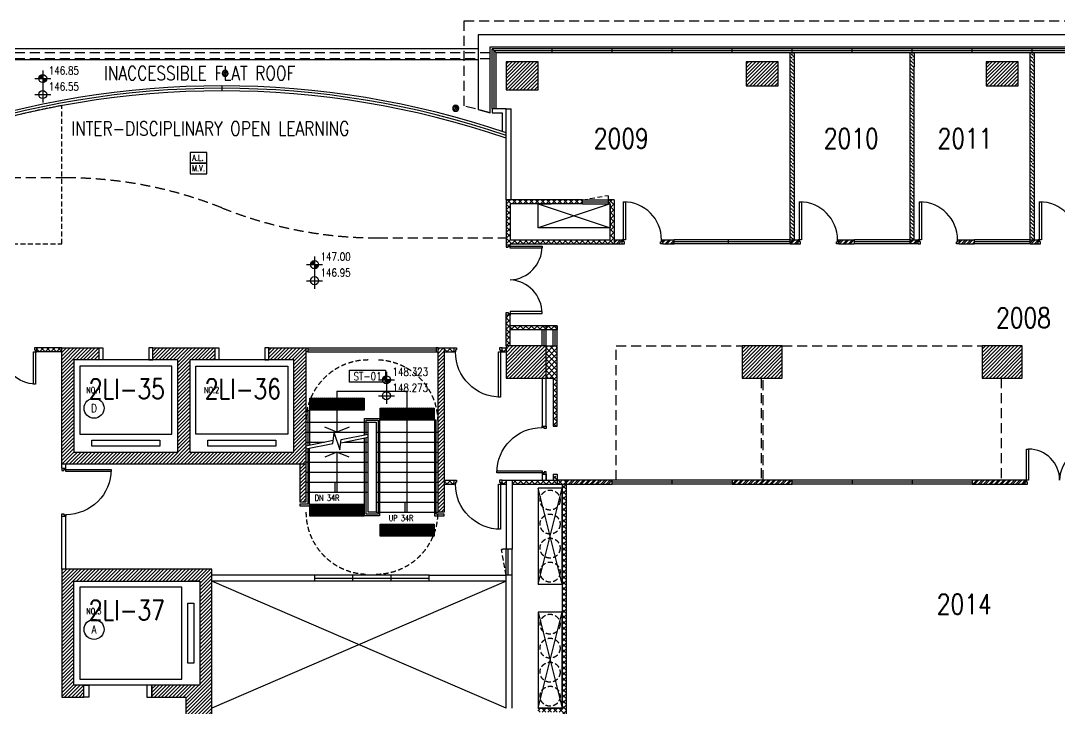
# Model space of a CAD drawing. Extents: x -68523 to 336700, y -113452 to 119396.
# Drawn here: x 297498 to 323449, y -27425 to -10250 of the extents above; entities that cross this region are included whole.
import ezdxf
from ezdxf.enums import TextEntityAlignment as Align

# ---------------------------------------------------------------- set-up
doc = ezdxf.new("R2010")
doc.units = 0
doc.header["$LTSCALE"] = 1000
doc.header["$MEASUREMENT"] = 0
doc.linetypes.add('HIDDEN', pattern=[0.375, 0.25, -0.125])
doc.linetypes.add('HIDDEN2', pattern=[0.1875, 0.125, -0.0625])
doc.layers.get('0').update_dxf_attribs({"linetype": 'CONTINUOUS'})
for name, color, linetype in [('$0$RLP043_T15', 1, 'CONTINUOUS'), ('HATCH', 8, 'CONTINUOUS'), ('newL', 4, 'CONTINUOUS'), ('RLP032_S', 2, 'CONTINUOUS'), ('RLP043_N25', 2, 'CONTINUOUS'), ('RLP043_N35', 2, 'CONTINUOUS'), ('RLP043_T15', 1, 'CONTINUOUS'), ('RLP061', 8, 'CONTINUOUS'), ('RLP064_C97', 97, 'CONTINUOUS'), ('RLP223', 4, 'CONTINUOUS'), ('RLP223_C', 1, 'CONTINUOUS'), ('RLP223_H', 8, 'CONTINUOUS'), ('RLP230_A', 2, 'HIDDEN'), ('RLP240', 1, 'CONTINUOUS'), ('RLP280', 6, 'CONTINUOUS'), ('RLP314', 9, 'CONTINUOUS'), ('RLP315', 1, 'CONTINUOUS'), ('RLP340', 9, 'CONTINUOUS'), ('RLP390_C3', 3, 'CONTINUOUS'), ('RLP430_TAC', 8, 'CONTINUOUS'), ('RLP661', 1, 'CONTINUOUS'), ('RLP740', 1, 'CONTINUOUS'), ('RLP920', 8, 'CONTINUOUS')]:
    doc.layers.add(name, color=color, linetype=linetype)
doc.styles.add('$0$RLP-SIMPLEX', font='SIMPLEX.shx', dxfattribs={"width": 0.8})
doc.styles.add('RLP-SIMPLEX', font='SIMPLEX.shx', dxfattribs={"width": 0.8})
doc.styles.get("Standard").update_dxf_attribs({"font": 'SIMPLEX'})
pattern_1 = [(45, (271025, -42775), (-70.71068, 70.71068), []), (135, (271025, -42775), (-70.71068, -70.71068), [])]
pattern_2 = [(45, (309775, -21825), (-70.711, 70.711), []), (135, (309775, -21825), (-70.711, -70.711), [])]
pattern_3 = [(45, (271025, -42775), (-67.35192, 67.35192), []), (45, (271069.9, -42775), (-67.35192, 67.35192), [])]
pattern_4 = [(45, (271025, -42725), (-67.35192, 67.35192), []), (45, (271069.9, -42725), (-67.35192, 67.35192), [])]
pattern_5 = [(45, (310625, -21675), (-70.7107, 70.7107), []), (135, (310625, -21675), (-70.7107, -70.7107), [])]
pattern_6 = [(45, (271025, -42775), (-67.35192, 67.35192), []), (45, (271069.9, -42775), (-67.35192, 67.35192), [])]
pattern_7 = [(45, (271025, -46075), (-70.71068, 70.71068), []), (135, (271025, -46075), (-70.71068, -70.71068), [])]

# ---------------------------------------------------------------- blocks, each defined once
blk = doc.blocks.new('LEV')
for p, q in [((-2, 0), (2, 0)), ((0, 2), (0, -2))]:
    blk.add_line(p, q)
blk.add_circle((0, 0), 1)
blk = doc.blocks.new('S-LEV')
blk.add_blockref('LEV', (0, 0))
at = {"style": 'RLP-SIMPLEX', "width": 0.8}
blk.add_attdef('SFL', (1.5, 1), '', height=2, dxfattribs=at)
blk = doc.blocks.new('LEV1')
for p, q in [((-2, 0), (2, 0)), ((-1, 0.05), (0, 0.05)), ((-0.99, 0.15), (0, 0.15)), ((-0.97, 0.25), (0, 0.25)), ((0, 2), (0, -2)), ((1, -0.05), (0, -0.05)), ((0.99, -0.15), (0, -0.15)), ((0.97, -0.25), (0, -0.25)), ((0.94, -0.35), (0, -0.35)), ((0.9, -0.45), (0, -0.45)), ((0.84, -0.55), (0, -0.55)), ((0.76, -0.65), (0, -0.65)), ((0.67, -0.75), (0, -0.75)), ((0.53, -0.85), (0, -0.85)), ((0.33, -0.95), (0, -0.95))]:
    blk.add_line(p, q)
blk.add_circle((0, 0), 1)
blk = doc.blocks.new('F-LEV')
for p, q in [((-0.94, 0.35), (0, 0.35)), ((-0.9, 0.45), (0, 0.45)), ((-0.84, 0.55), (0, 0.55)), ((-0.76, 0.65), (0, 0.65)), ((-0.67, 0.75), (0, 0.75)), ((-0.53, 0.85), (0, 0.85)), ((-0.33, 0.95), (0, 0.95))]:
    blk.add_line(p, q)
blk.add_blockref('LEV1', (0, 0))
at = {"style": 'RLP-SIMPLEX', "width": 0.8}
blk.add_attdef('FFL', (1.5, 1), '', height=2, dxfattribs=at)
blk = doc.blocks.new('dd1')
for p, q in [((-74, 15), (15, -74)), ((-53, 53), (53, -53)), ((-15, 74), (74, -15))]:
    blk.add_line(p, q)
blk.add_circle((0, 0), 75)
blk = doc.blocks.new('$0$AL')
blk.add_lwpolyline([(416, 267), (0, 267), (0, 0), (416, 0)], close=True)
at = {"style": '$0$RLP-SIMPLEX', "width": 0.8}
blk.add_text('A.L.', height=150, dxfattribs=at).set_placement((52, 57))
blk = doc.blocks.new('$0$MV')
blk.add_lwpolyline([(416, 267), (0, 267), (0, 0), (416, 0)], close=True)
at = {"style": '$0$RLP-SIMPLEX', "width": 0.8}
blk.add_text('M.V.', height=150, dxfattribs=at).set_placement((51, 61))
blk = doc.blocks.new('Ed1080L')
blk.add_lwpolyline([(-85, 100), (-35, 100), (-35, 1230), (-85, 1230)], close=True)
for points in [[(-1200, 0), (-1140, 0), (-1140, 50), (-1165, 50), (-1165, 100), (-1200, 100)], [(0, 0), (-60, 0), (-60, 50), (-35, 50), (-35, 100), (0, 100)]]:
    blk.add_lwpolyline(points)
blk.add_arc((-35, 100), 1130, 90, 180)
blk = doc.blocks.new('A$C488A4833')
at = {"layer": 'RLP223'}
for p, q in [((1180, 1300), (1280, 1300)), ((1280, 1300), (1280, 1200)), ((1280, 1200), (1280, 1300)), ((1280, 1200), (380, 1200)), ((1180, 0), (1180, -1200)), ((1280, -1200), (1280, 0)), ((1180, -1200), (1280, -1200)), ((1180, -2400), (1180, -2550)), ((1180, -2400), (1280, -2400)), ((1280, -2400), (1280, -2550))]:
    blk.add_line(p, q, dxfattribs=at)
at = {"layer": 'RLP315'}
for p, q in [((1180, 800), (1180, 1200)), ((1230, 800), (1230, 1200)), ((1280, 800), (1280, 1200))]:
    blk.add_line(p, q, dxfattribs=at)
at = {"layer": 'RLP315', "xscale": -1, "rotation": 90}
blk.add_blockref('Ed1080L', (1280, -2400), dxfattribs=at)
blk = doc.blocks.new('TAC')
blk.add_lwpolyline([(0, 0), (300, 0), (300, 300), (0, 300)], close=True)
for centre in [(25, 275), (75, 275), (125, 275), (175, 275), (225, 275), (275, 275), (25, 225), (25, 175), (25, 125), (25, 75), (25, 25), (75, 225), (75, 175), (75, 125), (75, 75), (75, 25), (125, 225), (125, 175), (125, 125), (125, 75), (125, 25), (175, 225), (175, 175), (175, 125), (175, 75), (175, 25), (225, 225), (225, 175), (225, 125), (225, 75), (225, 25), (275, 225), (275, 175), (275, 125), (275, 75), (275, 25)]:
    blk.add_circle(centre, 17.5)
blk = doc.blocks.new('ST-ARR')
at = {"color": 4}
blk.add_lwpolyline([(-306, -125), (0, 0), (306, -125)], dxfattribs=at)
blk = doc.blocks.new('ED1550D')
for points in [[(85, 100), (35, 100), (35, 900), (85, 900)], [(1585, 100), (1635, 100), (1635, 900), (1585, 900)]]:
    blk.add_lwpolyline(points, close=True)
for points in [[(0, 0), (60, 0), (60, 50), (35, 50), (35, 100), (0, 100)], [(1670, 0), (1610, 0), (1610, 50), (1635, 50), (1635, 100), (1670, 100)]]:
    blk.add_lwpolyline(points)
for centre, start, end in [((35, 100), 0, 90), ((1635, 100), 90, 180)]:
    blk.add_arc(centre, 800, start, end)
blk = doc.blocks.new('ED900L')
blk.add_lwpolyline([(85, 100), (35, 100), (35, 1050), (85, 1050)], close=True)
for points in [[(0, 0), (60, 0), (60, 50), (35, 50), (35, 100), (0, 100)], [(1020, 0), (960, 0), (960, 50), (985, 50), (985, 100), (1020, 100)]]:
    blk.add_lwpolyline(points)
blk.add_arc((35, 100), 950, 0, 90)
blk = doc.blocks.new('ST-MARK')
at = {"color": 2}
blk.add_lwpolyline([(-5.5, -1.5), (-5.5, 1.5), (3.5, 1.5), (3.5, -1.5)], close=True, dxfattribs=at)
at = {"style": 'RLP-SIMPLEX', "width": 0.8}
blk.add_attdef('STAIR_NO', text='', height=2, dxfattribs=at).set_placement((-1, 0), align=Align.MIDDLE)
blk = doc.blocks.new('W_DRMARK')
blk.add_circle((0, 0), 2.5)
at = {"style": 'RLP-SIMPLEX', "width": 0.8}
blk.add_attdef('DOOR_NO', text='', height=2, dxfattribs=at).set_placement((0, 0), align=Align.MIDDLE)
blk = doc.blocks.new('ED1600D')
for points in [[(-1575, 100), (-1625, 100), (-1625, 875), (-1575, 875)], [(-25, 100), (25, 100), (25, 875), (-25, 875)]]:
    blk.add_lwpolyline(points, close=True)
for points in [[(-1660, 0), (-1600, 0), (-1600, 50), (-1625, 50), (-1625, 100), (-1660, 100)], [(60, 0), (0, 0), (0, 50), (25, 50), (25, 100), (60, 100)]]:
    blk.add_lwpolyline(points)
for centre, start, end in [((-1575, 100), 0, 90), ((-25, 100), 90, 180)]:
    blk.add_arc(centre, 775, start, end)
blk = doc.blocks.new('ED1750D')
for points in [[(-100, 875), (-100, 815), (-50, 815), (-50, 840), (0, 840), (0, 875)], [(-100, -875), (-100, -815), (-50, -815), (-50, -840), (0, -840), (0, -875)]]:
    blk.add_lwpolyline(points)
for points in [[(0, 790), (0, 840), (800, 840), (800, 790)], [(0, -790), (0, -840), (800, -840), (800, -790)]]:
    blk.add_lwpolyline(points, close=True)
for centre, start, end in [((-35, 834), 272.4007, 0.3937), ((-35, -834), 359.6063, 87.5993)]:
    blk.add_arc(centre, 835, start, end)

msp = doc.modelspace()

# ---------------------------------------------------------------- hatches: boundary and pattern name
at = {"layer": 'HATCH'}
h = msp.add_hatch(dxfattribs=at)
h.set_pattern_fill('ANSI31', color=256, scale=20, style=0)
h.set_pattern_definition([(45, (309625, -11875), (-44.9013, 44.9013), [])])
h.paths.add_polyline_path([(309625, -11275), (309625, -11975), (310425, -11975), (310425, -11275)])
h = msp.add_hatch(dxfattribs=at)
h.set_pattern_fill('ANSI31', color=256, scale=20, style=0)
h.set_pattern_definition([(45, (315625, -11875), (-44.9013, 44.9013), [])])
h.paths.add_polyline_path([(315625, -11275), (315625, -11875), (316425, -11875), (316425, -11275)])
h = msp.add_hatch(dxfattribs=at)
h.set_pattern_fill('ANSI31', color=256, scale=20, style=0)
h.set_pattern_definition([(45, (321625, -11875), (-44.9013, 44.9013), [])])
h.paths.add_polyline_path([(321625, -11275), (321625, -11875), (322425, -11875), (322425, -11275)])
h = msp.add_hatch(dxfattribs=at)
h.set_pattern_fill('ANSI31', color=256, scale=20, style=0)
h.set_pattern_definition([(45, (298525, -21325), (-44.9013, 44.9013), [])])
h.paths.add_polyline_path([(298525, -21325), (298525, -18425), (299450, -18425), (299450, -18725), (298825, -18725), (298825, -21025), (301425, -21025), (301425, -18725), (300800, -18725), (300800, -18425), (302350, -18425), (302350, -18725), (301725, -18725), (301725, -21025), (304325, -21025), (304325, -18725), (303700, -18725), (303700, -18425), (304625, -18425), (304625, -21325)])
h = msp.add_hatch(dxfattribs=at)
h.set_pattern_fill('ANSI31', color=256, scale=20, style=0)
h.set_pattern_definition([(45, (307925, -22335), (-44.9013, 44.9013), [])])
h.paths.add_polyline_path([(307925, -18425), (308075, -18425), (308075, -22525), (307925, -22525)])
h = msp.add_hatch(dxfattribs=at)
h.set_pattern_fill('ANSI31', color=256, scale=20, style=0)
h.set_pattern_definition([(45, (309625, -19175), (-44.9013, 44.9013), [])])
h.paths.add_polyline_path([(309625, -19175), (310625, -19175), (310625, -18375), (309625, -18375)])
h = msp.add_hatch(dxfattribs=at)
h.set_pattern_fill('ANSI31', color=256, scale=20, style=0)
h.set_pattern_definition([(45, (315525, -19175), (-44.9013, 44.9013), [])])
h.paths.add_polyline_path([(315525, -19175), (316525, -19175), (316525, -18375), (315525, -18375)])
h = msp.add_hatch(dxfattribs=at)
h.set_pattern_fill('ANSI31', color=256, scale=20, style=0)
h.set_pattern_definition([(45, (321525, -19175), (-44.9013, 44.9013), [])])
h.paths.add_polyline_path([(321525, -19175), (322525, -19175), (322525, -18375), (321525, -18375)])
h = msp.add_hatch(dxfattribs=at)
h.set_pattern_fill('ANSI31', color=256, scale=20, style=0)
h.set_pattern_definition([(45, (271025, -42775), (-44.90128, 44.90128), [])])
h.paths.add_polyline_path([(304475, -22275), (304625, -22275), (304625, -21325), (304475, -21325)])
h = msp.add_hatch(dxfattribs=at)
h.set_pattern_fill('ANSI31', color=256, scale=20, style=0)
h.set_pattern_definition([(45, (271025, -42775), (-44.90128, 44.90128), [])])
h.paths.add_polyline_path([(301725, -27775), (302275, -27775), (302275, -23950), (298525, -23950), (298525, -27150), (299075, -27150), (299075, -26850), (298825, -26850), (298825, -24250), (301975, -24250), (301975, -26850), (300775, -26850), (300775, -27150), (301625, -27150), (301625, -27775)])
at = {"layer": 'RLP061'}
h = msp.add_hatch(dxfattribs=at)
h.set_pattern_fill('ANSI36', color=1, scale=20, angle=90, style=0)
h.set_pattern_definition([(135, (316725, -15725), (-123.4785, 33.676), [158.75, -31.75, 0, -31.75])])
h.paths.add_polyline_path([(316725, -15725), (316825, -15725), (316825, -11400), (316725, -11400)])
h = msp.add_hatch(dxfattribs=at)
h.set_pattern_fill('ANSI36', color=1, scale=20, angle=90, style=0)
h.set_pattern_definition([(135, (319725, -15725), (-123.4785, 33.676), [158.75, -31.75, 0, -31.75])])
h.paths.add_polyline_path([(319725, -15725), (319825, -15725), (319825, -11400), (319725, -11400)])
h = msp.add_hatch(dxfattribs=at)
h.set_pattern_fill('ANSI36', color=1, scale=20, angle=90, style=0)
h.set_pattern_definition([(135, (322725, -15725), (-123.4785, 33.676), [158.75, -31.75, 0, -31.75])])
h.paths.add_polyline_path([(322725, -15725), (322825, -15725), (322825, -11400), (322725, -11400)])
at = {"layer": 'RLP223_H'}
h = msp.add_hatch(dxfattribs=at)
h.set_pattern_fill('ANSI36', color=1, scale=20, angle=90, style=0)
h.set_pattern_definition([(135, (316718.034, -11409.54), (-123.479, 33.676), [158.75, -31.75, 0, -31.75])])
h.paths.add_polyline_path([(316718, -11073.2), (316818, -11073.2), (316818, -11409.5), (316718, -11409.5)])
h = msp.add_hatch(dxfattribs=at)
h.set_pattern_fill('ANSI36', color=1, scale=20, angle=90, style=0)
h.set_pattern_definition([(135, (319717.17, -11409.54), (-123.479, 33.676), [158.75, -31.75, 0, -31.75])])
h.paths.add_polyline_path([(319717.2, -11073.2), (319817.2, -11073.2), (319817.2, -11409.5), (319717.2, -11409.5)])
h = msp.add_hatch(dxfattribs=at)
h.set_pattern_fill('ANSI36', color=1, scale=20, angle=90, style=0)
h.set_pattern_definition([(135, (322735.28, -11409.54), (-123.479, 33.676), [158.75, -31.75, 0, -31.75])])
h.paths.add_polyline_path([(322735.3, -11073.2), (322835.3, -11073.2), (322835.3, -11409.5), (322735.3, -11409.5)])
h = msp.add_hatch(dxfattribs=at)
h.set_pattern_fill('_USER', color=256, scale=100, angle=45, style=0, double=1, pattern_type=0)
h.set_pattern_definition([(45, (309625, -15825), (-70.7107, 70.7107), []), (135, (309625, -15825), (-70.7107, -70.7107), [])])
h.paths.add_polyline_path([(311537.5, -14825), (311537.5, -14725), (309625, -14725), (309625, -15825), (312325, -15825), (312325, -14725), (312187.5, -14725), (312187.5, -14825), (312225, -14825), (312225, -15725), (309725, -15725), (309725, -14825)])
h = msp.add_hatch(dxfattribs=at)
h.set_pattern_fill('ANSI32', color=256, scale=10, style=0)
h.set_pattern_definition(pattern_3)
h.paths.add_polyline_path([(312325, -15725), (312325, -15825), (312525, -15825), (312525, -15725)])
h = msp.add_hatch(dxfattribs=at)
h.set_pattern_fill('ANSI32', color=256, scale=10, style=0)
h.set_pattern_definition(pattern_3)
h.paths.add_polyline_path([(313545, -15725), (313545, -15825), (313825, -15825), (313825, -15725)])
h = msp.add_hatch(dxfattribs=at)
h.set_pattern_fill('ANSI32', color=256, scale=10, style=0)
h.set_pattern_definition(pattern_6)
h.paths.add_polyline_path([(316925, -15725), (316725, -15725), (316725, -15825), (316925, -15825)])
h = msp.add_hatch(dxfattribs=at)
h.set_pattern_fill('ANSI32', color=256, scale=10, style=0)
h.set_pattern_definition(pattern_6)
h.paths.add_polyline_path([(317945, -15725), (317945, -15825), (318325, -15825), (318325, -15725)])
h = msp.add_hatch(dxfattribs=at)
h.set_pattern_fill('ANSI32', color=256, scale=10, style=0)
h.set_pattern_definition(pattern_6)
h.paths.add_polyline_path([(319925, -15725), (319725, -15725), (319725, -15825), (319925, -15825)])
h = msp.add_hatch(dxfattribs=at)
h.set_pattern_fill('ANSI32', color=256, scale=10, style=0)
h.set_pattern_definition(pattern_6)
h.paths.add_polyline_path([(321325, -15825), (321325, -15725), (320945, -15725), (320945, -15825)])
h = msp.add_hatch(dxfattribs=at)
h.set_pattern_fill('ANSI32', color=256, scale=10, style=0)
h.set_pattern_definition([(45, (277025, -42775), (-67.35192, 67.35192), []), (45, (277069.9, -42775), (-67.35192, 67.35192), [])])
h.paths.add_polyline_path([(322925, -15725), (322725, -15725), (322725, -15825), (322925, -15825)])
h = msp.add_hatch(dxfattribs=at)
h.set_pattern_fill('_USER', color=256, scale=100, angle=45, style=0, double=1, pattern_type=0)
h.set_pattern_definition([(45, (309625, -18375), (-70.711, 70.711), []), (135, (309625, -18375), (-70.711, -70.711), [])])
h.paths.add_polyline_path([(309725, -17600), (309625, -17600), (309625, -18375), (309725, -18375), (309725, -17975), (310905, -17975), (310905, -17875), (309725, -17875)])
h = msp.add_hatch(dxfattribs=at)
h.set_pattern_fill('_USER', color=256, scale=100, angle=45, style=0, double=1, pattern_type=0)
h.set_pattern_definition(pattern_1)
h.paths.add_polyline_path([(297900, -18425), (297900, -18525), (298525, -18525), (298525, -18425)])
h = msp.add_hatch(dxfattribs=at)
h.set_pattern_fill('_USER', color=256, scale=100, angle=45, style=0, double=1, pattern_type=0)
h.set_pattern_definition(pattern_1)
h.paths.add_polyline_path([(308325, -18425), (308075, -18425), (308075, -18525), (308325, -18525)])
h = msp.add_hatch(dxfattribs=at)
h.set_pattern_fill('_USER', color=256, scale=100, angle=45, style=0, double=1, pattern_type=0)
h.set_pattern_definition(pattern_1)
h.paths.add_polyline_path([(309625, -18425), (309525, -18425), (309525, -18525), (309625, -18525)])
h = msp.add_hatch(dxfattribs=at)
h.set_pattern_fill('_USER', color=256, scale=100, angle=45, style=0, double=1, pattern_type=0)
h.set_pattern_definition(pattern_5)
h.paths.add_polyline_path([(310905, -18375), (310625, -18375), (310625, -18775), (310905, -18775)])
h = msp.add_hatch(dxfattribs=at)
h.set_pattern_fill('_USER', color=256, scale=100, angle=45, style=0, double=1, pattern_type=0)
h.set_pattern_definition(pattern_5)
h.paths.add_polyline_path([(310905, -18775), (310625, -18775), (310625, -19175), (310805, -19175), (310805, -20375), (310905, -20375)])
h = msp.add_hatch(dxfattribs=at)
h.set_pattern_fill('_USER', color=256, scale=100, angle=45, style=0, double=1, pattern_type=0)
h.set_pattern_definition(pattern_7)
h.paths.add_polyline_path([(308325, -21725), (308075, -21725), (308075, -21825), (308325, -21825)])
h = msp.add_hatch(dxfattribs=at)
h.set_pattern_fill('_USER', color=256, scale=100, angle=45, style=0, double=1, pattern_type=0)
h.set_pattern_definition(pattern_7)
h.paths.add_polyline_path([(309625, -21725), (309525, -21725), (309525, -21825), (309625, -21825)])
h = msp.add_hatch(dxfattribs=at)
h.set_pattern_fill('_USER', color=256, scale=100, angle=45, style=0, double=1, pattern_type=0)
h.set_pattern_definition(pattern_2)
h.paths.add_polyline_path([(310025, -21725), (309775, -21725), (309775, -21825), (310025, -21825)])
h = msp.add_hatch(dxfattribs=at)
h.set_pattern_fill('_USER', color=256, scale=100, angle=45, style=0, double=1, pattern_type=0)
h.set_pattern_definition(pattern_2)
h.paths.add_polyline_path([(310905, -21725), (310025, -21725), (310025, -21825), (310905, -21825)])
h = msp.add_hatch(dxfattribs=at)
h.set_pattern_fill('_USER', color=256, scale=100, angle=45, style=0, double=1, pattern_type=0)
h.set_pattern_definition([(45, (310625, -21725), (-70.71, 70.71), []), (135, (310625, -21725), (-70.71, -70.71), [])])
h.paths.add_polyline_path([(310905, -21625), (310805, -21625), (310805, -21725), (310905, -21725)])
h = msp.add_hatch(dxfattribs=at)
h.set_pattern_fill('_USER', color=256, scale=100, angle=45, style=0, double=1, pattern_type=0)
h.set_pattern_definition(pattern_1)
h.paths.add_polyline_path([(310905, -21725), (310905, -21825), (311125, -21825), (311125, -21725)])
h = msp.add_hatch(dxfattribs=at)
h.set_pattern_fill('ANSI32', color=256, scale=10, style=0)
h.set_pattern_definition(pattern_4)
h.paths.add_polyline_path([(312275, -21825), (312275, -21725), (311125, -21725), (311125, -21825)])
h = msp.add_hatch(dxfattribs=at)
h.set_pattern_fill('ANSI32', color=256, scale=10, style=0)
h.set_pattern_definition(pattern_4)
h.paths.add_polyline_path([(312275, -21825), (312275, -21725), (311125, -21725), (311125, -21825)])
h = msp.add_hatch(dxfattribs=at)
h.set_pattern_fill('ANSI32', color=256, scale=10, style=0)
h.set_pattern_definition([(45, (314870, -21825), (-67.352, 67.352), []), (45, (314914.9, -21825), (-67.352, 67.352), [])])
h.paths.add_polyline_path([(315275, -21725), (316775, -21725), (316775, -21825), (315275, -21825)])
h = msp.add_hatch(dxfattribs=at)
h.set_pattern_fill('ANSI32', color=256, scale=10, style=0)
h.set_pattern_definition(pattern_4)
h.paths.add_polyline_path([(322600, -21825), (322600, -21725), (321275, -21725), (321275, -21825)])
h = msp.add_hatch(dxfattribs=at)
h.set_pattern_fill('_USER', color=256, scale=100, angle=45, style=0, double=1, pattern_type=0)
h.set_pattern_definition([(45, (309725, -30025), (-70.7107, 70.7107), []), (135, (309725, -30025), (-70.7107, -70.7107), [])])
h.paths.add_polyline_path([(311025, -21825), (311025, -27425), (310425, -27425), (310425, -27525), (311025, -27525), (311025, -29925), (309725, -29925), (309725, -30025), (311125, -30025), (311125, -21825)])

# ---------------------------------------------------------------- linework, layer by layer
at = {"layer": 'RLP064_C97'}
for points in [[(310625, -21575), (310525, -21575), (310525, -21725), (310625, -21725)], [(299200, -27150), (299075, -27150), (299075, -26850), (299200, -26850)], [(300650, -27150), (300775, -27150), (300775, -26850), (300650, -26850)]]:
    msp.add_lwpolyline(points, close=True, dxfattribs=at)
at = {"layer": 'RLP223', "color": 1}
for p, q in [((308925, -10950), (296125, -10950)), ((308925, -11225), (296125, -11225))]:
    msp.add_line(p, q, dxfattribs=at)
at = {"layer": 'RLP223'}
for p, q in [((316725, -15825), (316725, -11400)), ((316825, -11400), (316825, -15725)), ((319725, -15825), (319725, -11400)), ((319825, -15725), (319825, -11400)), ((322725, -15825), (322725, -11400)), ((322825, -11400), (322825, -15725)), ((309625, -14725), (309625, -15825)), ((311537.5, -14725), (309625, -14725)), ((311537.5, -14825), (311537.5, -14725)), ((312325, -14725), (312187.5, -14725)), ((312187.5, -14825), (312187.5, -14725)), ((309725, -14825), (309725, -15725)), ((311537.5, -14825), (309725, -14825)), ((312225, -14825), (312187.5, -14825)), ((312225, -15725), (312225, -14825)), ((309625, -15825), (309625, -15850)), ((309725, -15725), (312225, -15725)), ((309725, -15825), (309725, -15850)), ((309725, -15825), (312325, -15825)), ((312325, -15725), (312525, -15725)), ((312325, -15825), (312525, -15825)), ((312525, -15825), (312525, -15725)), ((313545, -15725), (313825, -15725)), ((313545, -15825), (313545, -15725)), ((313545, -15825), (313825, -15825)), ((313825, -15825), (313825, -15725)), ((316725, -15725), (316925, -15725)), ((316925, -15825), (316925, -15725)), ((317945, -15825), (317945, -15725)), ((317945, -15725), (318325, -15725)), ((317945, -15825), (318325, -15825)), ((319725, -15725), (319925, -15725)), ((319925, -15825), (319725, -15825)), ((319925, -15825), (319925, -15725)), ((320945, -15725), (321325, -15725)), ((320945, -15825), (320945, -15725)), ((320945, -15825), (321325, -15825)), ((322725, -15725), (322925, -15725)), ((322725, -15825), (322925, -15825)), ((322925, -15825), (322925, -15725)), ((309625, -18375), (309625, -17600)), ((309625, -17600), (309725, -17600)), ((309725, -18375), (309725, -17600)), ((310905, -17875), (309725, -17875)), ((310805, -17875), (310905, -17875)), ((310905, -17875), (310905, -17975)), ((310905, -17975), (310905, -17875)), ((310905, -17975), (309725, -17975)), ((297900, -18525), (297900, -18425)), ((298525, -18425), (297900, -18425)), ((308325, -18525), (308325, -18425)), ((309525, -18525), (309525, -18425)), ((310625, -18375), (310905, -18375)), ((310905, -20375), (310905, -18375)), ((298525, -18525), (297900, -18525)), ((310625, -19175), (310805, -19175)), ((310805, -19175), (310805, -20375)), ((310805, -20375), (310905, -20375)), ((298525, -21425), (298525, -21325)), ((298525, -21425), (298625, -21425)), ((298625, -21425), (298625, -21325)), ((308325, -21825), (308325, -21725)), ((309525, -21825), (309525, -21725)), ((309625, -21725), (310905, -21725)), ((309625, -21725), (309625, -23450)), ((309775, -21725), (309775, -23450)), ((310805, -21575), (310805, -21725)), ((310805, -21575), (310905, -21575)), ((310905, -21575), (310905, -21825)), ((312275, -21725), (310905, -21725)), ((311125, -21725), (311125, -21825)), ((311125, -21725), (311125, -21825)), ((312275, -21825), (312275, -21725)), ((309775, -21825), (310905, -21825)), ((310905, -21825), (311125, -21825)), ((311125, -21825), (312275, -21825)), ((298525, -23950), (298525, -22625)), ((298525, -22625), (298625, -22625)), ((298625, -23950), (298625, -22625)), ((309775, -23450), (309625, -23450)), ((304850, -24100), (302275, -24100)), ((304850, -24250), (304850, -24100)), ((307700, -24250), (307700, -24100)), ((309775, -24100), (309625, -24100)), ((309625, -27425), (309625, -24100)), ((309775, -27425), (309775, -24100)), ((301975, -24250), (301725, -24250)), ((301975, -24250), (301725, -24250)), ((304850, -24250), (302275, -24250)), ((309625, -24250), (307700, -24250))]:
    msp.add_line(p, q, dxfattribs=at)
for points in [[(316725, -11400), (316725, -11050), (316825, -11050), (316825, -11400)], [(319725, -11400), (319725, -11050), (319825, -11050), (319825, -11400)], [(322725, -11400), (322725, -11050), (322825, -11050), (322825, -11400)], [(309625, -12450), (309750, -12450)], [(309625, -14725), (309625, -12450)], [(309750, -14725), (309750, -12450)], [(312325, -14725), (312325, -15825)], [(316725, -15825), (316925, -15825)], [(318325, -15725), (318325, -15825)], [(321325, -15725), (321325, -15825)], [(309625, -15850), (309725, -15850)], [(299450, -18425), (299550, -18425), (299550, -18725), (299450, -18725)], [(300800, -18425), (300700, -18425), (300700, -18725), (300800, -18725)], [(302350, -18425), (302450, -18425), (302450, -18725), (302350, -18725)], [(303700, -18425), (303600, -18425), (303600, -18725), (303700, -18725)], [(304625, -18425), (304675, -18425), (304675, -18525), (304625, -18525)], [(307925, -18425), (307875, -18425), (307875, -18525), (307925, -18525)], [(308075, -18425), (308325, -18425)], [(309525, -18425), (309625, -18425)], [(308075, -18525), (308325, -18525)], [(309525, -18525), (309625, -18525)], [(308075, -21725), (308325, -21725)], [(309525, -21725), (309625, -21725)], [(308075, -21825), (308325, -21825)], [(309525, -21825), (309625, -21825)], [(311125, -21825), (311125, -30025), (309725, -30025)], [(311025, -21825), (311025, -27425), (310425, -27425)], [(307700, -24100), (309625, -24100)], [(299075, -26850), (299200, -26850), (299200, -27150), (299075, -27150)], [(300775, -26850), (300650, -26850), (300650, -27150), (300775, -27150)]]:
    msp.add_lwpolyline(points, dxfattribs=at)
at = {"layer": 'RLP223', "color": 8, "linetype": 'HIDDEN'}
msp.add_lwpolyline([(312375, -18375), (315525, -18375), (315525, -19175), (316000, -19175), (316000, -21725), (312375, -21725), (312375, -18375)], close=True, dxfattribs=at)
msp.add_lwpolyline([(321525, -18375), (321525, -19175), (322000, -19175), (322000, -21725), (316050, -21725), (316050, -19175), (316525, -19175), (316525, -18375), (316525, -18375), (316525, -18375), (321525, -18375), (321525, -18375), (321525, -18375)], dxfattribs=at)
at = {"layer": 'RLP223'}
for points in [[(306175, -22525), (306175, -20275), (306375, -20275), (306375, -22525)], [(316775, -21725), (315275, -21725), (315275, -21825), (316775, -21825)], [(322600, -21725), (321275, -21725), (321275, -21825), (322600, -21825)]]:
    msp.add_lwpolyline(points, close=True, dxfattribs=at)
at = {"layer": 'RLP223_C', "linetype": 'HIDDEN'}
msp.add_lwpolyline([(309225, -12550), (308575, -12375.8), (308575, -10250), (336675, -10250), (336675, -20975), (336162.5, -20975), (335675, -20975)], dxfattribs=at)
at = {"layer": 'RLP223_C'}
msp.add_lwpolyline([(308925, -10600), (308925, -12469.6), (309225, -12550), (309225, -10900), (336025, -10900), (336025, -20325), (335675, -20325), (335675, -20625), (336325, -20625), (336325, -10600), (336325, -10600), (308925, -10600)], dxfattribs=at)
at = {"layer": 'RLP223_H', "color": 1, "linetype": 'HIDDEN'}
for p, q in [((309225, -11050), (295775, -11050)), ((309225, -11200), (295775, -11200))]:
    msp.add_line(p, q, dxfattribs=at)
at = {"layer": 'RLP223_H'}
for points in [[(309625, -27425), (302275, -24250)], [(309625, -24250), (302275, -27425)]]:
    msp.add_lwpolyline(points, dxfattribs=at)
at = {"layer": 'RLP230_A'}
for points in [[(302525, -14925, 0.0953502), (298627.9, -14175), (295425, -14175)], [(302525, -14925, 0.0953502), (306422.1, -15675), (309625, -15675)]]:
    msp.add_lwpolyline(points, format="xyb", dxfattribs=at)
at = {"layer": 'RLP240'}
for p, q in [((305400, -19500), (305400, -20525)), ((305400, -19500), (307150, -19500)), ((307150, -22525), (307150, -19500)), ((304625, -20275), (306175, -20275)), ((304625, -20525), (306175, -20525)), ((304625, -20870.1), (305304.6, -20731.1)), ((305495.4, -20793.9), (306175, -20654.9)), ((306375, -20525), (307925, -20525)), ((304625, -20775), (305090, -20775)), ((305587.8, -20775), (306175, -20775)), ((306375, -20775), (307925, -20775)), ((304625, -21025), (306175, -21025)), ((304625, -21275), (306175, -21275)), ((305400, -21025), (305400, -22025)), ((306375, -21025), (307925, -21025)), ((306375, -21275), (307925, -21275)), ((304625, -21525), (306175, -21525)), ((306375, -21525), (307925, -21525)), ((304625, -21775), (306175, -21775)), ((306375, -21775), (307925, -21775)), ((304625, -22025), (306175, -22025)), ((306375, -22025), (307925, -22025)), ((306375, -22275), (307925, -22275)), ((306375, -22525), (307925, -22525))]:
    msp.add_line(p, q, dxfattribs=at)
at = {"layer": 'RLP240', "color": 4}
for p, q in [((305350, -21775), (305350, -22025)), ((307100, -22525), (307100, -22275))]:
    msp.add_line(p, q, dxfattribs=at)
at = {"layer": 'RLP240'}
msp.add_lwpolyline([(304625, -20946.7), (305294.9, -20809.6), (305326.1, -20556.7), (305473.9, -20968.3), (305505.1, -20715.4), (306175, -20578.3)], dxfattribs=at)
at = {"layer": 'RLP240', "linetype": 'HIDDEN2'}
for centre, start, end in [((306175, -20275), 90, 180), ((306375, -20275), 0, 90), ((306175, -22525), 180, 270), ((306375, -22525), 270, 0)]:
    msp.add_arc(centre, 1550, start, end, dxfattribs=at)
at = {"layer": 'RLP280'}
for points in [[(309625, -11275), (309625, -11975), (310425, -11975), (310425, -11275)], [(315625, -11275), (315625, -11875), (316425, -11875), (316425, -11275)], [(321625, -11275), (321625, -11875), (322425, -11875), (322425, -11275)], [(307925, -18425), (308075, -18425), (308075, -22525), (307925, -22525)], [(309625, -19175), (310625, -19175), (310625, -18375), (309625, -18375)], [(315525, -19175), (316525, -19175), (316525, -18375), (315525, -18375)], [(321525, -19175), (322525, -19175), (322525, -18375), (321525, -18375)], [(301725, -27775), (302275, -27775), (302275, -23950), (298525, -23950), (298525, -27150), (299075, -27150), (299075, -26850), (298825, -26850), (298825, -24250), (301975, -24250), (301975, -26850), (300775, -26850), (300775, -27150), (301625, -27150), (301625, -27775)]]:
    msp.add_lwpolyline(points, close=True, dxfattribs=at)
for points in [[(298525, -21325), (298525, -18425), (299450, -18425), (299450, -18725), (298825, -18725), (298825, -21025), (301425, -21025), (301425, -18725), (300800, -18725), (300800, -18425), (302350, -18425), (302350, -18725), (301725, -18725), (301725, -21025), (304325, -21025), (304325, -18725), (303700, -18725), (303700, -18425), (304625, -18425), (304625, -21325), (298525, -21325)], [(304475, -21325), (304475, -22275)], [(304625, -21315), (304625, -22275)], [(304625, -22275), (304475, -22275)]]:
    msp.add_lwpolyline(points, dxfattribs=at)
at = {"layer": 'RLP314'}
for p, q in [((335975, -10950), (309275, -10950)), ((309275, -12450), (309275, -10950)), ((335925, -11000), (309325, -11000)), ((309325, -12450), (309325, -11000)), ((335875, -11050), (309375, -11050)), ((309375, -12450), (309375, -11050)), ((310775, -11050), (310775, -10950)), ((312275, -11050), (312275, -10950)), ((313775, -11050), (313775, -10950)), ((315275, -11050), (315275, -10950)), ((316775, -11050), (316775, -10950)), ((318275, -11050), (318275, -10950)), ((319775, -11050), (319775, -10950)), ((321275, -11050), (321275, -10950)), ((322775, -11050), (322775, -10950)), ((302525, -11875), (302525, -12000)), ((316725, -15725), (313825, -15725)), ((316725, -15775), (313825, -15775)), ((316725, -15825), (313825, -15825)), ((319725, -15725), (318325, -15725)), ((319725, -15775), (318325, -15775)), ((319725, -15825), (318325, -15825)), ((322725, -15725), (321325, -15725)), ((322725, -15775), (321325, -15775)), ((322725, -15825), (321325, -15825)), ((304675, -18425), (307875, -18425)), ((304675, -18475), (307875, -18475)), ((304675, -18525), (307875, -18525)), ((313775, -21825), (313775, -21725)), ((318275, -21725), (318275, -21825)), ((319775, -21725), (319775, -21825)), ((307700, -24100), (304850, -24100)), ((304850, -24175), (307700, -24175)), ((307700, -24250), (304850, -24250))]:
    msp.add_line(p, q, dxfattribs=at)
for points in [[(309375, -11050), (309275, -10950)], [(315175, -15725), (315175, -15825)], [(313775, -21725), (312275, -21725)], [(313775, -21775), (312275, -21775)], [(315275, -21725), (313775, -21725)], [(315275, -21775), (313775, -21775)], [(321275, -21725), (316775, -21725)], [(321275, -21775), (316775, -21775)], [(313775, -21825), (312275, -21825)], [(315275, -21825), (313775, -21825)], [(321275, -21825), (316775, -21825)], [(305800, -24250), (305800, -24100)], [(306750, -24250), (306750, -24100)]]:
    msp.add_lwpolyline(points, dxfattribs=at)
for radius, start, end in [(22000, 71.17206, 108.82794), (21937.5, 71.11639, 108.88361), (21875, 71.06039, 108.93961)]:
    msp.add_arc((302525, -33875), radius, start, end, dxfattribs=at)
at = {"layer": 'RLP315'}
for p, q in [((312225, -14825), (310425, -15425)), ((310425, -14825), (312225, -15425)), ((310805, -18375), (310805, -17975)), ((310855, -18375), (310855, -17975)), ((310905, -18375), (310905, -17975))]:
    msp.add_line(p, q, dxfattribs=at)
at = {"layer": 'RLP315', "linetype": 'HIDDEN2'}
msp.add_lwpolyline([(295425, -15825), (298525, -15825), (298525, -12368.8, 0.0366831), (295425, -13184.3)], format="xyb", close=True, dxfattribs=at)
at = {"layer": 'RLP315'}
msp.add_lwpolyline([(311762.5, -14825), (312225, -14825), (312225, -15425), (310425, -15425), (310425, -14825), (310750, -14825)], dxfattribs=at)
at = {"layer": 'RLP340'}
for p, q in [((304675, -19975), (304675, -20859.9)), ((304675, -19975), (304715, -19975)), ((304715, -19975), (304715, -20851.7))]:
    msp.add_line(p, q, dxfattribs=at)
for points in [[(306085, -20596.7), (306085, -20185), (306465, -20185), (306465, -22615), (306085, -22615), (306085, -20673.3)], [(306125, -20588.6), (306125, -20225), (306425, -20225), (306425, -22575), (306125, -22575), (306125, -20665.1)], [(308075, -22575), (307875, -22575), (307875, -20225), (307835, -20225), (307835, -22615), (308075, -22615), (308075, -22575)], [(304675, -20936.4), (304675, -22325), (304475, -22325), (304475, -22365), (304715, -22365), (304715, -20928.3)]]:
    msp.add_lwpolyline(points, dxfattribs=at)
at = {"layer": 'RLP390_C3'}
msp.add_lwpolyline([(309625, -12450), (309275, -12450), (309275, -12550), (309525, -12550), (309525, -13018.3)], dxfattribs=at)
for points in [[(311025, -21925), (310425, -21925), (310425, -24325), (311025, -24325)], [(311025, -25025), (310425, -25025), (310425, -27425), (311025, -27425)]]:
    msp.add_lwpolyline(points, close=True, dxfattribs=at)
at = {"layer": 'RLP661'}
for p, q in [((300800, -18725), (299450, -18725)), ((303725, -18725), (302350, -18725)), ((299175, -24250), (300575, -24250))]:
    msp.add_line(p, q, dxfattribs=at)
for points in [[(298975, -20575), (301275, -20575), (301275, -18875), (298975, -18875)], [(301875, -18875), (304175, -18875), (304175, -20575), (301875, -20575)], [(300975, -20725), (300975, -20875), (299275, -20875), (299275, -20725)], [(303875, -20725), (303875, -20875), (302175, -20875), (302175, -20725)], [(298975, -26700), (301525, -26700), (301525, -24400), (298975, -24400)], [(301675, -24800), (301825, -24800), (301825, -26300), (301675, -26300)]]:
    msp.add_lwpolyline(points, close=True, dxfattribs=at)
for points in [[(310425, -24325), (311025, -21925)], [(311025, -24325), (310425, -21925)], [(310425, -25025), (311025, -27425)], [(310425, -27425), (311025, -25025)], [(300775, -26850), (299075, -26850)]]:
    msp.add_lwpolyline(points, dxfattribs=at)
at = {"layer": 'RLP661', "linetype": 'HIDDEN2'}
for centre in [(310725, -22225), (310725, -22825), (310725, -23425), (310725, -24025), (310725, -25325), (310725, -25925), (310725, -26525), (310725, -27125)]:
    msp.add_circle(centre, 250, dxfattribs=at)
at = {"layer": 'RLP740', "linetype": 'HIDDEN2'}
for p, q in [((311537.5, -14725), (312177.6, -14612.1)), ((309625, -24100), (309512.1, -23459.9))]:
    msp.add_line(p, q, dxfattribs=at)
at = {"layer": 'RLP740'}
for p, q in [((311537.5, -14725), (312187.5, -14725)), ((311537.5, -14775), (312187.5, -14775)), ((311537.5, -14825), (312187.5, -14825)), ((309625, -24100), (309625, -23450)), ((309675, -24100), (309675, -23450)), ((309775, -24100), (309775, -23450))]:
    msp.add_line(p, q, dxfattribs=at)
at = {"layer": 'RLP740', "linetype": 'HIDDEN2'}
for centre, start, end in [((311537.5, -14725), 0, 10), ((309625, -24100), 90, 100)]:
    msp.add_arc(centre, 650, start, end, dxfattribs=at)

# ---------------------------------------------------------------- block references
at = {"layer": '$0$RLP043_T15'}
for name, p in [('$0$AL', (301729.2, -13805.2)), ('$0$MV', (301729.2, -14071.9))]:
    msp.add_blockref(name, p, dxfattribs=at)
at = {"layer": 'RLP032_S', "xscale": 100, "yscale": 100, "zscale": 100}
for p, values in [((298046.7, -11693.2), {'FFL': '146.85'}), ((304838.1, -16343.1), {'FFL': '147.00'}), ((306635.8, -19219.1), {'FFL': '148.323'})]:
    msp.add_blockref('F-LEV', p, dxfattribs=at).add_auto_attribs(values)
at = {"layer": 'RLP032_S', "xscale": 100, "yscale": 100}
for p, values in [((298046.7, -12093.2), {'SFL': '146.55'}), ((304838.1, -16743.1), {'SFL': '146.95'}), ((306635.8, -19619.1), {'SFL': '148.273'})]:
    msp.add_blockref('S-LEV', p, dxfattribs=at).add_auto_attribs(values)
at = {"layer": 'RLP223'}
msp.add_blockref('A$C488A4833', (309345, -19175), dxfattribs=at)
at = {"layer": 'RLP240', "xscale": 100, "yscale": 100, "zscale": 100}
msp.add_blockref('ST-MARK', (306263.8, -19132.2), dxfattribs=at).add_auto_attribs({'STAIR_NO': 'ST-01'})
at = {"layer": 'RLP240', "rotation": 180}
msp.add_blockref('ST-ARR', (305400, -20525), dxfattribs=at)
at = {"layer": 'RLP240', "extrusion": (0, 0, -1), "zscale": -1}
msp.add_blockref('ST-ARR', (-305400, -21025), dxfattribs=at)
at = {"layer": 'RLP315'}
for name, p in [('ED900L', (312525, -15825)), ('ED900L', (316925, -15825)), ('ED900L', (319925, -15825)), ('ED900L', (322925, -15825)), ('ED1750D', (309725, -16725)), ('ED1600D', (324260, -21825))]:
    msp.add_blockref(name, p, dxfattribs=at)
at = {"layer": 'RLP315', "xscale": -1}
for name, p, rotation in [('ED1550D', (296230, -18425), 180), ('Ed1080L', (309525, -18425), 180), ('Ed1080L', (298525, -21425), 270), ('Ed1080L', (309525, -21725), 180)]:
    msp.add_blockref(name, p, dxfattribs=dict(at, rotation=rotation))
at = {"layer": 'RLP430_TAC', "extrusion": (0, 0, -1), "zscale": -1, "rotation": 180}
for p in [(-304725, -19675), (-304875, -19675), (-305175, -19675), (-305475, -19675), (-305775, -19675), (-306475, -19925), (-306625, -19925), (-306925, -19925), (-307225, -19925), (-307525, -19925), (-304725, -22325), (-304875, -22325), (-305175, -22325), (-305475, -22325), (-305775, -22325), (-306475, -22825), (-306625, -22825), (-306925, -22825), (-307225, -22825), (-307525, -22825)]:
    msp.add_blockref('TAC', p, dxfattribs=at)
at = {"layer": 'RLP661', "extrusion": (0, 0, -1)}
ref = msp.add_blockref('W_DRMARK', (-299329.4, -19930.7), dxfattribs=dict(at, xscale=-100, yscale=100, zscale=-1))
ref.add_attrib('DOOR_NO', 'D', dxfattribs={"layer": '0', "height": 200, "rotation": 180, "style": 'RLP-SIMPLEX', "text_generation_flag": 6, "width": 0.8}).set_placement((299329.4, -19930.7), align=Align.MIDDLE)
ref = msp.add_blockref('W_DRMARK', (-299329.4, -25455.7), dxfattribs=dict(at, xscale=-100, yscale=100, zscale=-1))
ref.add_attrib('DOOR_NO', 'A', dxfattribs={"layer": '0', "height": 200, "rotation": 180, "style": 'RLP-SIMPLEX', "text_generation_flag": 6, "width": 0.8}).set_placement((299329.4, -25455.7), align=Align.MIDDLE)
at = {"layer": 'RLP920', "xscale": -1, "rotation": 260.0042196529281}
for p in [(302606.4, -11565.4), (308367.7, -12435.2)]:
    msp.add_blockref('dd1', p, dxfattribs=at)

# ---------------------------------------------------------------- texts
at = {"layer": 'newL', "style": 'RLP-SIMPLEX', "width": 0.8}
for s, p in [('2009', (311818.8, -13439.3)), ('2010', (317565.5, -13439.3)), ('2011', (320409.4, -13439.3)), ('2008', (321870.2, -17920.5)), ('2LI-35', (299195.9, -19698.1)), ('2LI-36', (302095.9, -19698.1)), ('2014', (320389.6, -25075.2)), ('2LI-37', (299195.9, -25223.1))]:
    msp.add_text(s, height=500, dxfattribs=at).set_placement(p)
at = {"layer": 'RLP043_N25', "width": 0.8}
msp.add_text('INACCESSIBLE FLAT ROOF', height=350, dxfattribs=at).set_placement((299579, -11735.3))
at = {"layer": 'RLP043_N35', "style": 'RLP-SIMPLEX', "width": 0.8}
msp.add_text('INTER-DISCIPLINARY OPEN LEARNING', height=350, dxfattribs=at).set_placement((298759.5, -13114.7))
at = {"layer": 'RLP043_T15', "style": 'RLP-SIMPLEX', "width": 0.8}
for s, p in [('NO.1', (299132.7, -19550.2)), ('NO.2', (302076, -19550.2)), ('NO.3', (299132.7, -25075.2))]:
    msp.add_text(s, height=150, dxfattribs=at).set_placement(p)
at = {"layer": 'RLP240', "style": 'RLP-SIMPLEX', "text_generation_flag": 6, "width": 0.8}
for s, p in [('DN 34R', (304844.1, -22246.5)), ('UP 34R', (306693, -22749.4))]:
    msp.add_text(s, height=150, rotation=180, dxfattribs=at).set_placement(p)

doc.saveas('drawing.dxf')
